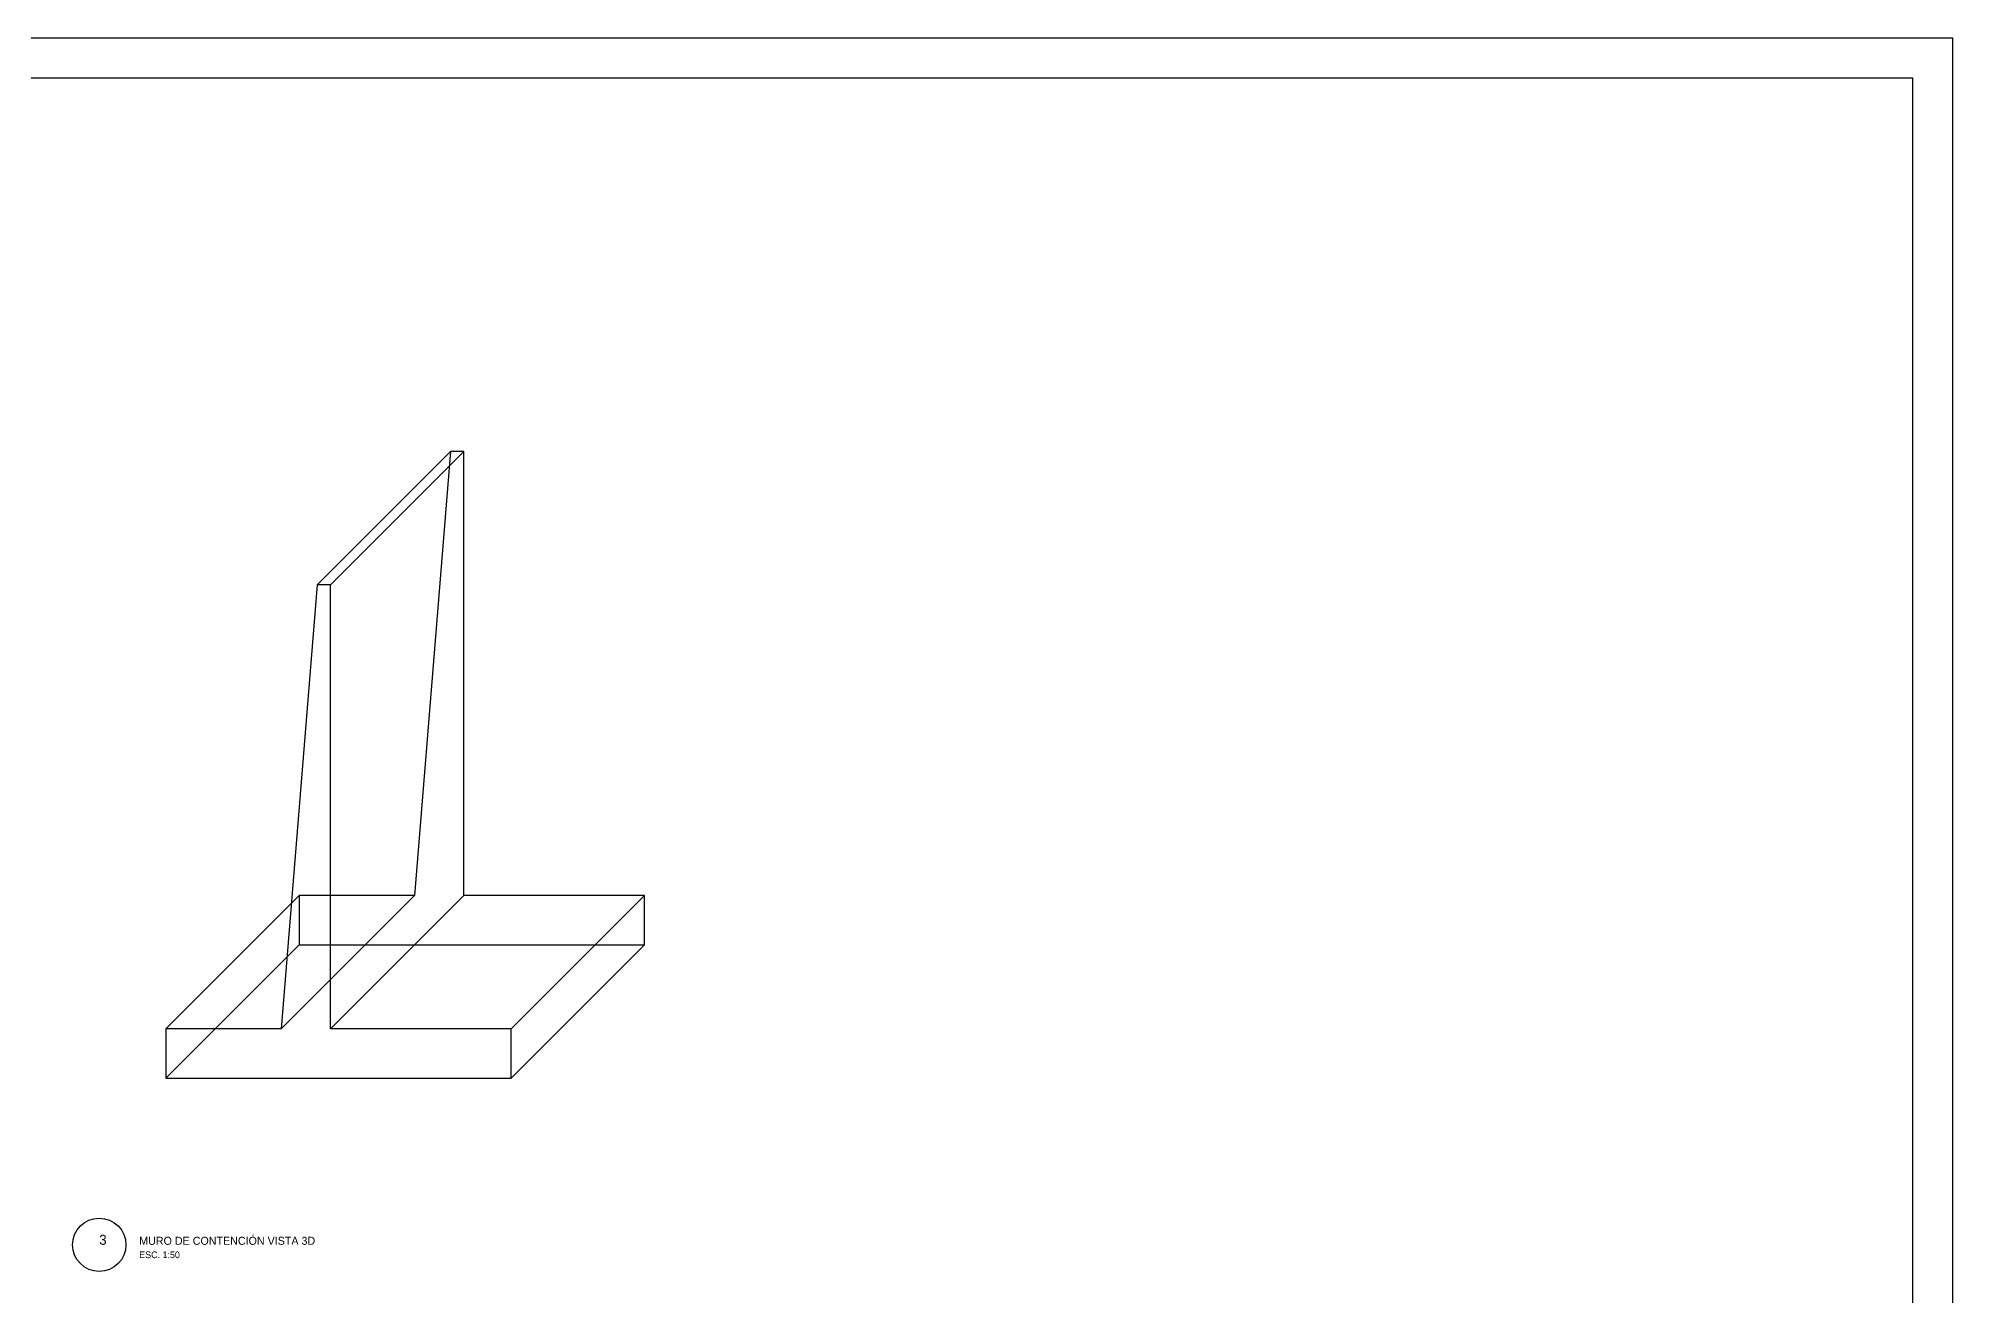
# Model space of a CAD drawing. Header units: millimetres. Extents: x 0 to 51.4, y 0 to 36.4.
# Drawn here: x 22.69 to 51.4, y 17.54 to 36.4 of the extents above; entities that cross this region are included whole.
import ezdxf

# ---------------------------------------------------------------- set-up
doc = ezdxf.new("R2010")
doc.units = ezdxf.units.MM
for name, color, linetype in [('MARCO', 7, 'CONTINUOUS'), ('MURO_MC3D', 7, 'CONTINUOUS'), ('TITULO_MC3D', 2, 'CONTINUOUS')]:
    doc.layers.add(name, color=color, linetype=linetype)

msp = doc.modelspace()

# ---------------------------------------------------------------- linework, layer by layer
at = {"layer": 'MARCO'}
for p, q in [((51.4, 36.4), (0, 36.4)), ((51.4, 0), (51.4, 36.4)), ((50.8, 35.8), (0.6, 35.8)), ((50.8, 0.6), (50.8, 35.8))]:
    msp.add_line(p, q, dxfattribs=at)
at = {"layer": 'MURO_MC3D'}
for p, q in [((26.867, 28.2), (28.867, 30.2)), ((27.067, 28.2), (29.067, 30.2)), ((28.867, 30.2), (28.327, 23.54)), ((29.067, 30.2), (28.867, 30.2)), ((29.067, 23.54), (29.067, 30.2)), ((26.867, 28.2), (26.327, 21.54)), ((27.067, 28.2), (26.867, 28.2)), ((27.067, 21.54), (27.067, 28.2)), ((24.6, 21.54), (26.6, 23.54)), ((26.327, 21.54), (28.327, 23.54)), ((28.327, 23.54), (26.6, 23.54)), ((26.6, 23.54), (26.6, 22.8)), ((27.067, 21.54), (29.067, 23.54)), ((31.78, 23.54), (29.067, 23.54)), ((29.78, 21.54), (31.78, 23.54)), ((31.78, 22.8), (31.78, 23.54)), ((24.6, 20.8), (26.6, 22.8)), ((24.6, 20.8), (26.6, 22.8)), ((26.6, 22.8), (31.78, 22.8)), ((29.78, 20.8), (31.78, 22.8)), ((26.327, 21.54), (24.6, 21.54)), ((24.6, 21.54), (24.6, 20.8)), ((29.78, 21.54), (27.067, 21.54)), ((29.78, 20.8), (29.78, 21.54)), ((24.6, 20.8), (29.78, 20.8))]:
    msp.add_line(p, q, dxfattribs=at)
at = {"layer": 'TITULO_MC3D'}
msp.add_circle((23.6, 18.3), 0.4, dxfattribs=at)

# ---------------------------------------------------------------- texts
for s, height, p in [('3', 0.15, (23.6, 18.3)), ('MURO DE CONTENCIÓN VISTA 3D', 0.12, (24.2, 18.3)), ('ESC. 1:50', 0.1, (24.2, 18.1))]:
    msp.add_text(s, height=height, dxfattribs=at).set_placement(p)

doc.saveas('drawing.dxf')
